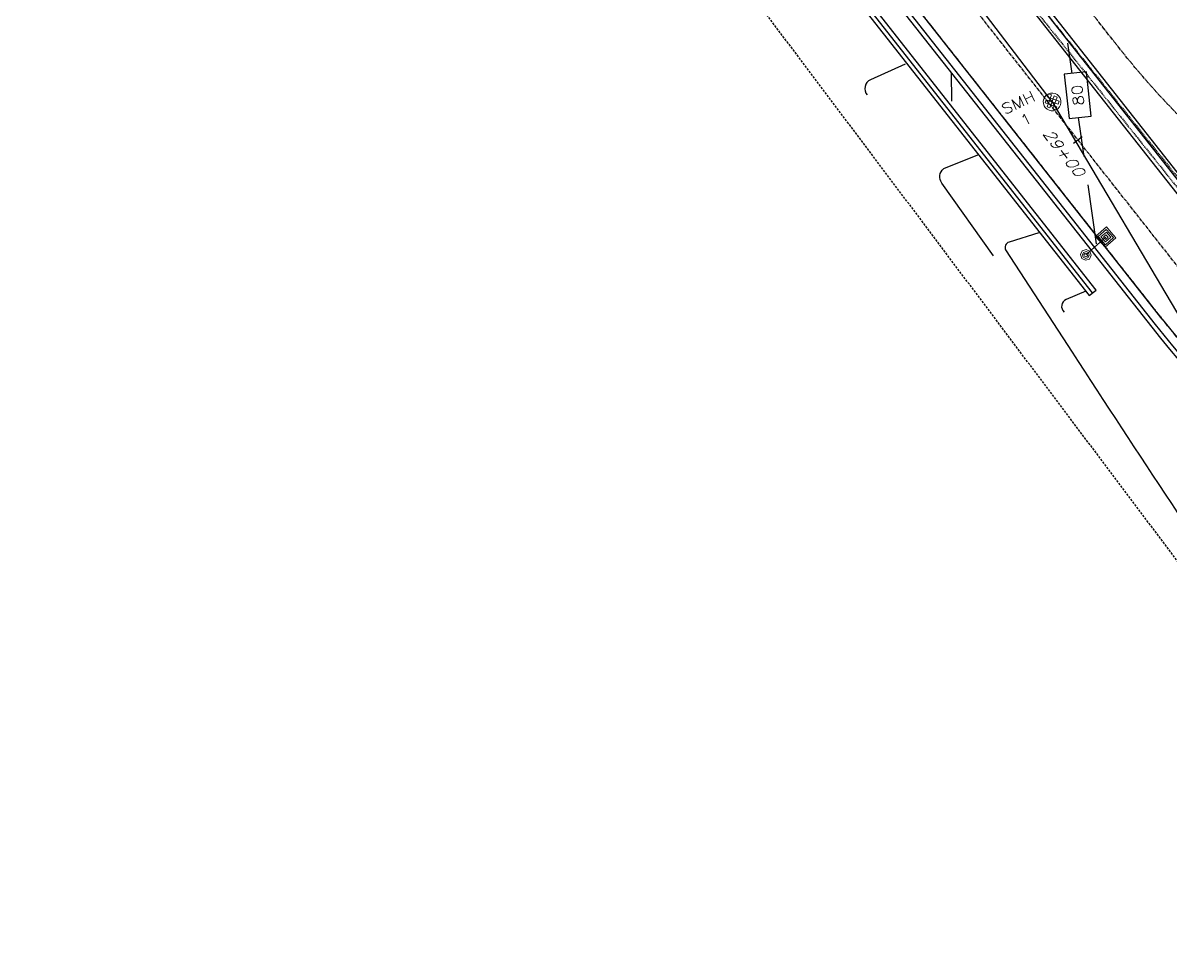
# Model space of a CAD drawing. Header units: feet. Extents: x 1024297 to 1030998, y 90489 to 94481.
# Drawn here: x 1025303.9 to 1025560.9, y 90834.5 to 91041.8 of the extents above; entities that cross this region are included whole.
import ezdxf
from ezdxf.enums import TextEntityAlignment as Align

# ---------------------------------------------------------------- set-up
doc = ezdxf.new("R2010")
doc.units = ezdxf.units.FT
doc.header["$MEASUREMENT"] = 0
for name, pattern in [('CENTER2', [1.125, 0.75, -0.125, 0.125, -0.125]), ('DASHED', [0.75, 0.5, -0.25]), ('HIDDEN', [0.375, 0.25, -0.125]), ('UTILITY', [1.08, 0.9, -0.06, 0, -0.06, 0, -0.06]), ('WATER', [1.14, 0.9, -0.06, 0, -0.06, 0, -0.06, 0, -0.06])]:
    doc.linetypes.add(name, pattern=pattern)
for name, color, linetype in [('LOW', 7, 'DASHED'), ('P1COL', 4, 'Continuous'), ('P2SWL', 5, 'Continuous'), ('P5PML', 1, 'Continuous'), ('P6BLL', 6, 'CENTER2'), ('P6CUL', 6, 'Continuous'), ('P6DRL', 6, 'HIDDEN'), ('P6RWL', 6, 'Continuous'), ('P6UTL', 6, 'UTILITY'), ('P6WTL', 6, 'WATER'), ('P7COT', 3, 'Continuous'), ('P7EPL', 3, 'Continuous'), ('P7SWS', 3, 'Continuous'), ('P7SWT', 3, 'Continuous'), ('P7UTS', 3, 'Continuous'), ('STALBL', 3, 'Continuous')]:
    doc.layers.add(name, color=color, linetype=linetype)
doc.styles.add('60', font='simplex.shx', dxfattribs={"width": 1.15, "height": 2.4})
doc.styles.add('60S', font='simplex.shx', dxfattribs={"width": 1.15, "oblique": 22, "height": 2.4})
doc.linetypes.add('ZIGZAG', pattern='A,0.0001,-0.2,[131,ltypeshp.shx,S=0.2,R=0,X=-0.2,Y=0],-0.4,[131,ltypeshp.shx,S=0.2,R=180,X=0.2,Y=0],-0.2', length=0.8001)

# ---------------------------------------------------------------- blocks, each defined once
blk = doc.blocks.new('SMH')
at = {"color": 0, "linetype": 'ByBlock', "lineweight": 0}
for points in [[(0.0497, 0.0002), (0.0478, 0.0133), (0.0429, 0.0255), (0.0352, 0.0357), (0.025, 0.0434), (0.0129, 0.0488), (-0.0002, 0.0502), (-0.0133, 0.0488), (-0.0255, 0.0434), (-0.0357, 0.0357), (-0.0434, 0.0255), (-0.0483, 0.0133), (-0.0502, 0.0002), (-0.0483, -0.0129), (-0.0434, -0.025), (-0.0357, -0.0352), (-0.0255, -0.0429), (-0.0133, -0.0483), (-0.0002, -0.0497), (0.0129, -0.0483), (0.025, -0.0429), (0.0352, -0.0352), (0.0429, -0.025), (0.0478, -0.0129), (0.0497, 0.0002), (0.0497, 0.0002)], [(-0.0002, 0.0502), (-0.0129, 0.0376), (0.0371, -0.0124), (0.025, -0.025), (-0.0255, 0.0255), (-0.0376, 0.0129), (0.0124, -0.0371), (-0.0002, -0.0497), (-0.0129, -0.0371), (0.0371, 0.0129), (0.025, 0.0255), (-0.0255, -0.025), (-0.0376, -0.0124), (0.0124, 0.0376), (-0.0002, 0.0502), (-0.0002, 0.0502)]]:
    blk.add_lwpolyline(points, dxfattribs=at)
blk = doc.blocks.new('PLP1')
at = {"color": 0, "linetype": 'ByBlock', "lineweight": 0}
for points in [[(-0.001, 0.191), (0.0393, 0.191), (0.0393, 0.1104), (-0.0413, 0.1104), (-0.0413, 0.191), (-0.001, 0.191), (-0.001, 0.191)], [(-0.001, 0.1814), (0.0298, 0.1814), (0.0298, 0.1219), (-0.0317, 0.1219), (-0.0317, 0.1814), (-0.001, 0.1814), (-0.001, 0.1814)], [(-0.001, 0.1718), (0.0182, 0.1718), (0.0182, 0.1315), (-0.0202, 0.1315), (-0.0202, 0.1718), (-0.001, 0.1718), (-0.001, 0.1718)], [(-0.001, 0.1603), (0.0086, 0.1603), (0.0086, 0.1411), (-0.0106, 0.1411), (-0.0106, 0.1603), (-0.001, 0.1603), (-0.001, 0.1603)], [(-0.001, 0.001), (-0.001, 0.1507)], [(0.0298, 0.001), (0.0202, 0.0221), (-0.001, 0.0317), (-0.0221, 0.0221), (-0.0317, 0.001), (-0.0221, -0.0202), (-0.001, -0.0298), (0.0202, -0.0202), (0.0298, 0.001), (0.0298, 0.001)], [(0.0182, 0.001), (0.0125, 0.0144), (-0.001, 0.0202), (-0.0144, 0.0144), (-0.0202, 0.001), (-0.0144, -0.0125), (-0.001, -0.0182), (0.0125, -0.0125), (0.0182, 0.001), (0.0182, 0.001)], [(0.0086, 0.001), (0.0067, 0.0086), (-0.001, 0.0106), (-0.0086, 0.0086), (-0.0106, 0.001), (-0.0086, -0.0067), (-0.001, -0.0086), (0.0067, -0.0067), (0.0086, 0.001), (0.0086, 0.001)]]:
    blk.add_lwpolyline(points, dxfattribs=at)
blk = doc.blocks.new('CONID')
blk.add_lwpolyline([(-0.125, -0.0625), (0.125, -0.0625), (0.125, 0.0625), (-0.125, 0.0625)], close=True)
at = {"style": '60', "width": 1.15}
blk.add_attdef('CON', text='', height=0.06, dxfattribs=at).set_placement((0, 0), align=Align.MIDDLE)
blk = doc.blocks.new('LBL_TIC')
blk.add_line((0, -0.04165), (0, 0.04165))

msp = doc.modelspace()

# ---------------------------------------------------------------- linework, layer by layer
at = {"layer": 'LOW', "flags": 128}
msp.add_lwpolyline([(1026487.64424, 91169.44968), (1026488.61773, 91163.77801), (1026468.8009, 91152.06254, 0.45465874), (1026457.87593, 91117.96527), (1026459.67091, 91110.59393, -0.363365429), (1026439.69164, 91070.08568), (1026369.21569, 91041.6, 0.236134721), (1026287.16659, 91003.88709, -0.009538501), (1026252.05097, 90961.79289, 0.354342766), (1026250.77494, 90923.43942, -0.291515451), (1026236.25851, 90874.78012), (1026014.47541, 90719.07804, -0.231757789), (1025985.83782, 90714.55567, 0.228009917), (1025905.26578, 90702.41924, -0.049992423), (1025859.59246, 90677.58879, 0.175705847), (1025804.02015, 90626.24006, -0.151561834), (1025793.19485, 90615.25015), (1025772.06094, 90604.13043, -0.395759783), (1025752.56832, 90609.5113), (1025701.27003, 90687.55635), (1025610.89123, 90838.15484), (1025568.5652, 90913.27002), (1025457.48726, 91061.06746), (1025427.61403, 91105.86659), (1025358.81497, 91199.74535), (1025325.12948, 91232.22364), (1025312.02279, 91255.36881), (1025303.89052, 91274.05691)], format="xyb", dxfattribs=at)
at = {"layer": 'P1COL'}
for p, q in [((1025538.98503, 91030.54269), (1025538.02637, 91037.29055)), ((1025511.82654, 91030.67664), (1025511.92517, 91024.31902)), ((1025541.6351, 91011.88927), (1025540.39246, 91020.63604)), ((1025544.40708, 90992.37778), (1025542.53448, 91005.55873))]:
    msp.add_line(p, q, dxfattribs=at)
at = {"layer": 'P1COL', "flags": 128}
for points in [[(1025501.56976, 91032.62051), (1025493.7994, 91029.12242, 0.496669488), (1025493.01591, 91025.71226, 0.496669488)], [(1025521.32636, 90989.68076), (1025509.7625, 91005.96462, -0.391276389), (1025510.18202, 91009.21323), (1025517.81957, 91012.26584)], [(1025531.48111, 90994.82993), (1025524.84415, 90992.73638, 0.452216567), (1025524.06456, 90990.971), (1025538.94951, 90968.07272, 0.004106153), (1025583.71454, 90900.43056), (1025638.20318, 90814.8824)], [(1025542.00503, 90981.71361), (1025537.64963, 90979.88291, 0.548565014), (1025537.16573, 90977.05384, -0.164666842)]]:
    msp.add_lwpolyline(points, format="xyb", dxfattribs=at)
at = {"layer": 'P2SWL'}
for q in [(1025414.38639, 91182.07881), (1025582.24548, 90943.37887)]:
    msp.add_line((1025534.49076, 91024.14752), q, dxfattribs=at)
at = {"layer": 'P5PML'}
for p, q in [((1025574.87836, 90987.87294), (1025431.03353, 91170.46128)), ((1025559.16781, 90975.49641), (1025415.32316, 91158.08451))]:
    msp.add_line(p, q, dxfattribs=at)
msp.add_arc((1025734.33835, 91113.49744), 223, 218.2313781, 284.8403122, dxfattribs=at)
at = {"layer": 'P6BLL', "flags": 128}
msp.add_lwpolyline([(1026282.91228, 91653.54334), (1026340.35032, 91322.40312, -0.338677567), (1026228.94176, 91109.11531), (1025824.35604, 90920.45388, -0.348083339), (1025567.02299, 90981.6848), (1025370.83659, 91230.71249)], format="xyb", dxfattribs=at)
at = {"layer": 'P6CUL'}
msp.add_line((1025360.62522, 91222.66713), (1025556.81126, 90973.63989), dxfattribs=at)
at = {"layer": 'P6CUL', "flags": 128}
msp.add_lwpolyline([(1025577.23473, 90989.7297), (1025477.25904, 91116.63307)], dxfattribs=at)
at = {"layer": 'P6CUL'}
msp.add_arc((1025734.33835, 91113.49744), 226, 218.2313781, 268.4946667, dxfattribs=at)
at = {"layer": 'P6DRL', "flags": 128}
for points in [[(1025462.14237, 91130.44034), (1025589.84507, 90970.79545)], [(1025463.32881, 91131.35824), (1025591.02334, 90971.72371)]]:
    msp.add_lwpolyline(points, dxfattribs=at)
at = {"layer": 'P6RWL', "flags": 128}
msp.add_lwpolyline([(1025341.95488, 91236.291), (1025542.75792, 90980.74621), (1025544.3305, 90981.98192), (1025343.52746, 91237.52671)], close=True, dxfattribs=at)
at = {"layer": 'P6RWL', "linetype": 'ZIGZAG', "ltscale": 0.07, "flags": 128}
msp.add_lwpolyline([(1025543.54421, 90981.36407), (1025342.74117, 91236.90885)], dxfattribs=at)
at = {"layer": 'P6UTL', "flags": 128}
msp.add_lwpolyline([(1025616.4097, 90983.65005, -0.119566809), (1025549.64808, 91036.0581), (1025399.13685, 91227.10838)], format="xyb", dxfattribs=at)
at = {"layer": 'P6WTL', "flags": 128}
msp.add_lwpolyline([(1026339.64238, 91384.99714), (1026350.2032, 91324.11216, -0.338677567), (1026233.16794, 91100.05223), (1025828.58222, 90911.3908, -0.348083339), (1025559.16781, 90975.49641), (1025451.23036, 91112.50598)], format="xyb", dxfattribs=at)
at = {"layer": 'P7EPL'}
msp.add_line((1025361.41074, 91223.28596), (1025557.59678, 90974.25873), dxfattribs=at)
at = {"layer": 'P7EPL', "flags": 128}
msp.add_lwpolyline([(1025576.44921, 90989.11086), (1025478.52598, 91113.40896)], dxfattribs=at)
at = {"layer": 'P7EPL'}
msp.add_arc((1025734.33835, 91113.49744), 225, 218.2313781, 267.410945, dxfattribs=at)

# ---------------------------------------------------------------- block references
at = {"layer": 'P7COT', "xscale": 39.99999999999483, "yscale": 40, "zscale": 40, "rotation": 96.081491388025}
msp.add_blockref('CONID', (1025540.22434, 91025.64643), dxfattribs=at).add_auto_attribs({'CON': '80'})
at = {"layer": 'P7SWS', "xscale": 40.00000000004214, "yscale": 40, "zscale": 40, "rotation": 24.99999999997301}
msp.add_blockref('SMH', (1025534.49076, 91024.14752), dxfattribs=at)
at = {"layer": 'P7UTS', "xscale": 39.99999999997416, "yscale": 40, "zscale": 40, "rotation": 311.7524806767333}
msp.add_blockref('PLP1', (1025542.0404, 90989.80315), dxfattribs=at)
at = {"layer": 'STALBL', "xscale": 28.81152460984581, "yscale": 28.81152460984581, "zscale": 28.81152460984394, "rotation": 308.2313781226479}
msp.add_blockref('LBL_TIC', (1025540.24855, 91015.67073), dxfattribs=at)

# ---------------------------------------------------------------- texts
at = {"layer": 'P7SWT', "style": '60', "width": 1.15}
for s, p in [('SMH', (1025527.41008, 91022.90191)), ('1', (1025529.14885, 91019.1731))]:
    msp.add_text(s, height=2.4, rotation=25, dxfattribs=at).set_placement(p, align=Align.CENTER)
at = {"layer": 'STALBL', "style": '60S', "oblique": 22, "width": 1.15}
msp.add_text('29+00', height=2.4, rotation=308.2313781, dxfattribs=at).set_placement((1025535.54319, 91011.64536), align=Align.BOTTOM_CENTER)

doc.saveas('drawing.dxf')
